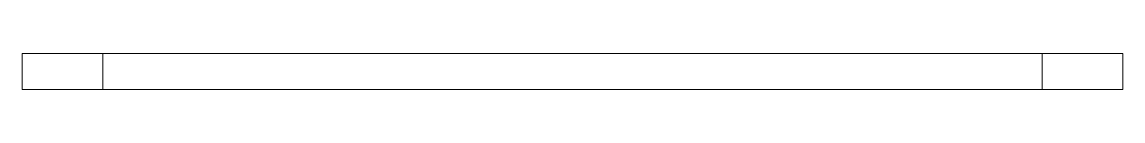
# Paper-space layout '_Left' of a CAD drawing. Header units: millimetres. Extents: x -17 to 17, y 0 to 1.1.
import ezdxf

# ---------------------------------------------------------------- set-up
doc = ezdxf.new("R2010")
doc.units = ezdxf.units.MM

psp = doc.layouts.new('_Left')

# ---------------------------------------------------------------- linework, layer by layer
at = {"color": 7, "linetype": 'Continuous', "lineweight": 15}
for p, q in [((-17, 1.11), (17, 1.11)), ((-17, 1.11), (-17, 0)), ((-14.5, 1.11), (-14.5, 0)), ((14.5, 1.11), (14.5, 0)), ((17, 1.11), (17, 0)), ((-17, 0), (17, 0))]:
    psp.add_line(p, q, dxfattribs=at)

doc.saveas('drawing.dxf')
